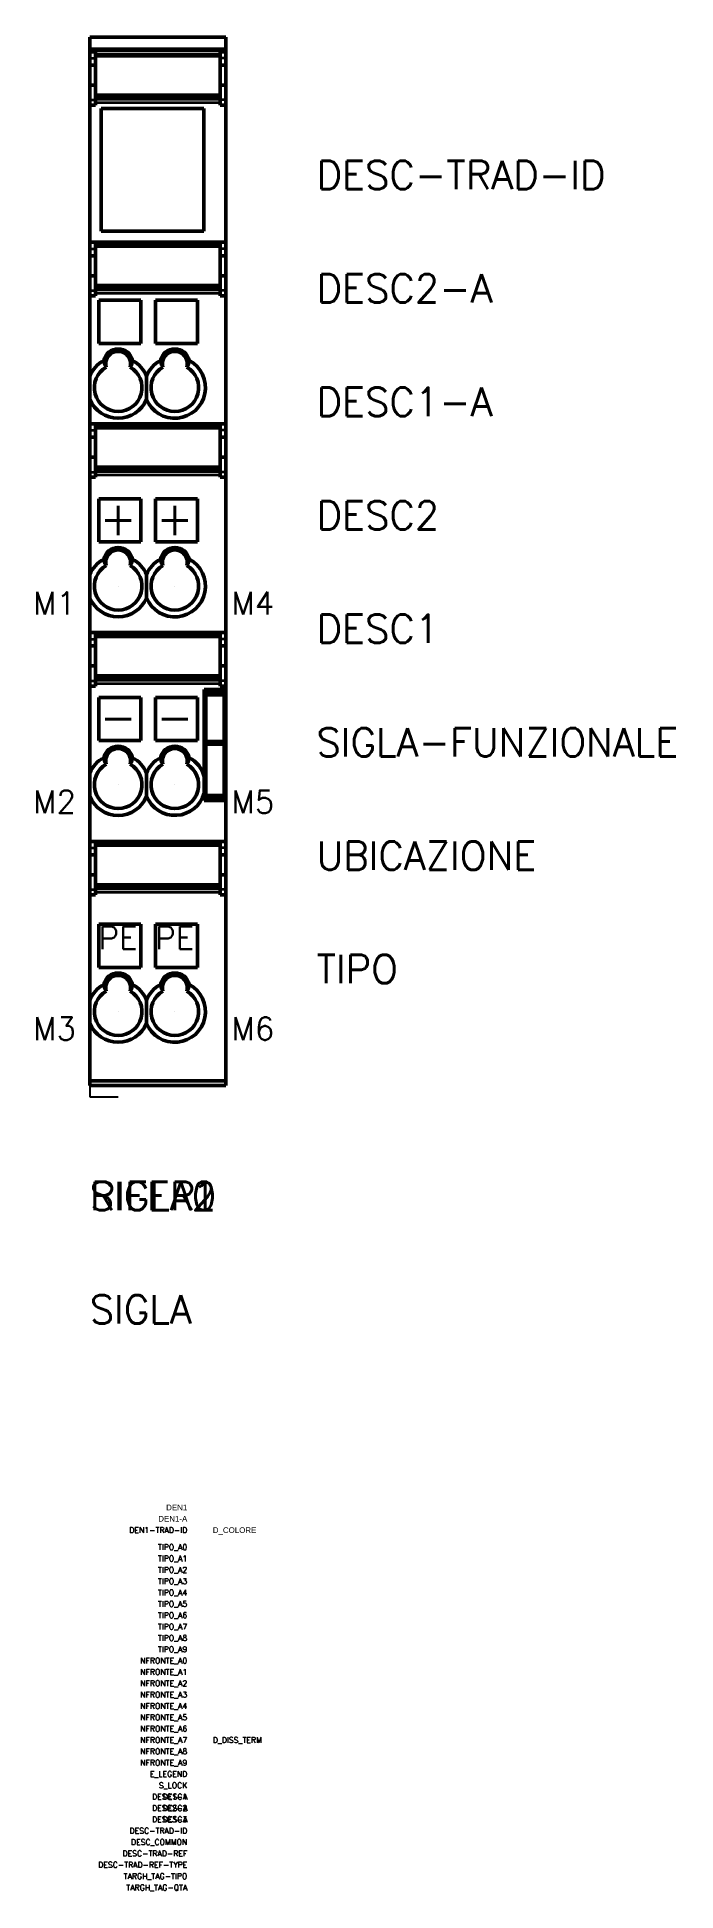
# Model space of a CAD drawing. Extents: x -5 to 52, y -70 to 93.
import ezdxf
from ezdxf.enums import TextEntityAlignment as Align

# ---------------------------------------------------------------- set-up
doc = ezdxf.new("R2010")
doc.units = 0
doc.header["$LTSCALE"] = 4
doc.layers.get('0').update_dxf_attribs({"linetype": 'CONTINUOUS'})
doc.layers.add('Sichtbar (ISO)', color=7, linetype='CONTINUOUS', lineweight=50)
doc.layers.add('Sichtbar schmal (ISO)', color=7, linetype='CONTINUOUS', lineweight=35)
doc.styles.add('E_Comp-Data', font='arial.ttf')
doc.styles.add('E_Default-Att', font='romans.shx')
doc.styles.add('E_Desc', font='arial.ttf')
doc.styles.add('E_Lang-ID', font='romans.shx')
doc.styles.get("Standard").update_dxf_attribs({"font": 'romans.shx'})

msp = doc.modelspace()

# ---------------------------------------------------------------- linework, layer by layer
for p, q in [((0, 2.5), (0, 0)), ((0, 0), (2.5, 0))]:
    msp.add_line(p, q)
at = {"layer": 'Sichtbar (ISO)'}
for p, q in [((0, 92.4), (0, 93.4)), ((0, 93.4), (12, 93.4)), ((12, 93.4), (12, 92.4)), ((0, 92.4), (0, 92.22)), ((0, 92.12), (0, 92.22)), ((0, 92.12), (0, 92.11)), ((0, 92.12), (0.5, 92.12)), ((0, 92.11), (0, 91.54)), ((0, 92.11), (0.5, 92.11)), ((0, 90.93), (0, 91.54)), ((0.5, 92.11), (0.5, 92.12)), ((0.5, 91.54), (0.5, 92.11)), ((0.5, 91.76), (11.5, 91.76)), ((0.5, 91.54), (0.5, 90.93)), ((11.5, 92.12), (12, 92.12)), ((11.5, 92.12), (11.5, 92.11)), ((12, 92.11), (11.5, 92.11)), ((11.5, 92.11), (11.5, 91.54)), ((11.5, 90.93), (11.5, 91.54)), ((12, 92.22), (12, 92.4)), ((12, 92.22), (12, 92.12)), ((12, 92.12), (12, 92.11)), ((12, 92.11), (12, 91.54)), ((12, 90.93), (12, 91.54)), ((0, 90.93), (0, 89.17)), ((0, 90.93), (0.5, 90.93)), ((0.5, 89.17), (0.5, 90.93)), ((11.5, 90.93), (11.5, 89.17)), ((12, 90.93), (11.5, 90.93)), ((12, 90.93), (12, 89.17)), ((0, 87.86), (0, 89.17)), ((0, 89.17), (0.5, 89.17)), ((0.5, 89.17), (0.5, 87.86)), ((0.5, 88.29), (11.5, 88.29)), ((12, 89.17), (11.5, 89.17)), ((11.5, 87.86), (11.5, 89.17)), ((12, 87.86), (12, 89.17)), ((0, 87.86), (0, 87.4)), ((0, 87.4), (0, 75.31)), ((0.5, 87.4), (0, 87.4)), ((0.5, 87.95), (11.5, 87.95)), ((0.5, 87.4), (0.5, 87.86)), ((1, 87.1), (10.05, 87.1)), ((1, 76.3), (1, 87.1)), ((10.05, 87.1), (10.05, 76.3)), ((11.5, 87.86), (11.5, 87.4)), ((12, 87.4), (11.5, 87.4)), ((12, 87.86), (12, 87.4)), ((12, 75.31), (12, 87.4)), ((0, 75.31), (0, 74.74)), ((0, 75.31), (12, 75.31)), ((0.5, 75.2), (11.5, 75.2)), ((0.5, 74.74), (0.5, 75.2)), ((10.05, 76.3), (1, 76.3)), ((11.5, 75.2), (11.5, 74.74)), ((12, 74.74), (12, 75.31)), ((0, 74.13), (0, 74.74)), ((0, 74.13), (0, 72.37)), ((0, 74.13), (0.5, 74.13)), ((0.5, 74.96), (11.5, 74.96)), ((0.5, 74.74), (0.5, 74.13)), ((0.5, 72.37), (0.5, 74.13)), ((11.5, 74.13), (11.5, 74.74)), ((11.5, 74.13), (11.5, 72.37)), ((12, 74.13), (11.5, 74.13)), ((12, 74.13), (12, 74.74)), ((12, 74.13), (12, 72.37)), ((0, 71.06), (0, 72.37)), ((0, 72.37), (0.5, 72.37)), ((0.5, 72.37), (0.5, 71.06)), ((11.5, 71.06), (11.5, 72.37)), ((12, 72.37), (11.5, 72.37)), ((12, 71.06), (12, 72.37)), ((0, 71.06), (0, 70.6)), ((0, 70.6), (0, 63.52)), ((0.5, 70.6), (0, 70.6)), ((0.5, 71.49), (11.5, 71.49)), ((0.5, 71.15), (11.5, 71.15)), ((0.5, 70.6), (0.5, 71.06)), ((11.5, 71.06), (11.5, 70.6)), ((12, 70.6), (11.5, 70.6)), ((12, 71.06), (12, 70.6)), ((12, 59.31), (12, 70.6)), ((0.8, 66.4), (0.8, 70.2)), ((0.8, 70.2), (4.5, 70.2)), ((4.5, 70.2), (4.5, 66.4)), ((5.8, 66.4), (5.8, 70.2)), ((5.8, 70.2), (9.5, 70.2)), ((9.5, 70.2), (9.5, 66.4)), ((4.5, 66.4), (0.8, 66.4)), ((9.5, 66.4), (5.8, 66.4)), ((5, 61.48), (5, 63.52)), ((0, 61.48), (0, 59.31)), ((0, 59.31), (12, 59.31)), ((0, 59.31), (0, 58.74)), ((0.5, 59.2), (11.5, 59.2)), ((0.5, 58.74), (0.5, 59.2)), ((0.5, 58.96), (11.5, 58.96)), ((11.5, 59.2), (11.5, 58.74)), ((12, 58.74), (12, 59.31)), ((0, 58.13), (0, 58.74)), ((0, 58.13), (0, 56.37)), ((0, 58.13), (0.5, 58.13)), ((0.5, 58.74), (0.5, 58.13)), ((0.5, 56.37), (0.5, 58.13)), ((11.5, 58.13), (11.5, 58.74)), ((11.5, 58.13), (11.5, 56.37)), ((12, 58.13), (11.5, 58.13)), ((12, 58.13), (12, 58.74)), ((12, 58.13), (12, 56.37)), ((0, 55.06), (0, 56.37)), ((0, 56.37), (0.5, 56.37)), ((0.5, 56.37), (0.5, 55.06)), ((11.5, 55.06), (11.5, 56.37)), ((12, 56.37), (11.5, 56.37)), ((12, 55.06), (12, 56.37)), ((0, 55.06), (0, 54.6)), ((0, 54.6), (0, 47.52)), ((0.5, 54.6), (0, 54.6)), ((0.5, 55.49), (11.5, 55.49)), ((0.5, 55.15), (11.5, 55.15)), ((0.5, 54.6), (0.5, 55.06)), ((11.5, 55.06), (11.5, 54.6)), ((12, 54.6), (11.5, 54.6)), ((12, 55.06), (12, 54.6)), ((12, 40.91), (12, 54.6)), ((0.8, 48.9), (0.8, 52.7)), ((0.8, 52.7), (4.5, 52.7)), ((4.5, 52.7), (4.5, 48.9)), ((5.8, 48.9), (5.8, 52.7)), ((5.8, 52.7), (9.5, 52.7)), ((9.5, 52.7), (9.5, 48.9)), ((4.5, 48.9), (0.8, 48.9)), ((9.5, 48.9), (5.8, 48.9)), ((5, 43.98), (5, 46.02)), ((0, 45.48), (0, 40.91)), ((0, 40.91), (12, 40.91)), ((0, 40.91), (0, 40.34)), ((12, 40.34), (12, 40.91)), ((0, 39.73), (0, 40.34)), ((0, 39.73), (0, 37.97)), ((0, 39.73), (0.5, 39.73)), ((0.5, 40.8), (11.5, 40.8)), ((0.5, 40.34), (0.5, 40.8)), ((0.5, 40.56), (11.5, 40.56)), ((0.5, 40.34), (0.5, 39.73)), ((0.5, 37.97), (0.5, 39.73)), ((11.5, 40.8), (11.5, 40.34)), ((11.5, 39.73), (11.5, 40.34)), ((11.5, 39.73), (11.5, 37.97)), ((12, 39.73), (11.5, 39.73)), ((12, 39.73), (12, 40.34)), ((12, 39.73), (12, 37.97)), ((0, 36.66), (0, 37.97)), ((0, 37.97), (0.5, 37.97)), ((0.5, 37.97), (0.5, 36.66)), ((11.5, 36.66), (11.5, 37.97)), ((12, 37.97), (11.5, 37.97)), ((12, 36.66), (12, 37.97)), ((0, 36.66), (0, 36.2)), ((0, 36.2), (0, 29.12)), ((0.5, 36.2), (0, 36.2)), ((0.5, 37.09), (11.5, 37.09)), ((0.5, 36.75), (11.5, 36.75)), ((0.5, 36.2), (0.5, 36.66)), ((11.5, 36.66), (11.5, 36.2)), ((12, 36.2), (11.5, 36.2)), ((12, 36.66), (12, 36.2)), ((12, 35.9), (12, 36.2)), ((0.8, 31.4), (0.8, 35.2)), ((0.8, 35.2), (4.5, 35.2)), ((4.5, 35.2), (4.5, 31.4)), ((5.8, 31.4), (5.8, 35.2)), ((5.8, 35.2), (9.5, 35.2)), ((9.5, 35.2), (9.5, 31.4)), ((10.1, 28.83), (10.1, 35.9)), ((10.1, 35.9), (12, 35.9)), ((10.25, 35.4), (10.25, 35.6)), ((10.25, 35.6), (11.85, 35.6)), ((10.25, 35.4), (10.25, 31.3)), ((11.85, 35.6), (11.85, 35.4)), ((11.85, 31.3), (11.85, 35.4)), ((12, 35.9), (12, 26.1)), ((4.5, 31.4), (0.8, 31.4)), ((9.5, 31.4), (5.8, 31.4)), ((10.25, 31.05), (10.25, 31.3)), ((10.25, 31.3), (11.85, 31.3)), ((10.25, 31.05), (10.25, 26.6)), ((11.85, 31.3), (11.85, 31.05)), ((11.85, 26.6), (11.85, 31.05)), ((5, 26.48), (5, 28.52)), ((0, 27.08), (0, 22.51)), ((10.1, 26.1), (10.1, 27.37)), ((10.25, 26.4), (10.25, 26.6)), ((11.85, 26.4), (10.25, 26.4)), ((11.85, 26.6), (11.85, 26.4)), ((12, 26.1), (10.1, 26.1)), ((12, 22.51), (12, 26.1)), ((0, 22.51), (12, 22.51)), ((0, 22.51), (0, 21.94)), ((0, 21.33), (0, 21.94)), ((0, 21.33), (0, 19.57)), ((0, 21.33), (0.5, 21.33)), ((0.5, 22.4), (11.5, 22.4)), ((0.5, 21.94), (0.5, 22.4)), ((0.5, 22.16), (11.5, 22.16)), ((0.5, 21.94), (0.5, 21.33)), ((0.5, 19.57), (0.5, 21.33)), ((11.5, 22.4), (11.5, 21.94)), ((11.5, 21.33), (11.5, 21.94)), ((11.5, 21.33), (11.5, 19.57)), ((12, 21.33), (11.5, 21.33)), ((12, 21.94), (12, 22.51)), ((12, 21.33), (12, 21.94)), ((12, 21.33), (12, 19.57)), ((0, 18.26), (0, 19.57)), ((0, 19.57), (0.5, 19.57)), ((0, 18.26), (0, 17.8)), ((0.5, 19.57), (0.5, 18.26)), ((0.5, 18.69), (11.5, 18.69)), ((0.5, 18.35), (11.5, 18.35)), ((0.5, 17.8), (0.5, 18.26)), ((11.5, 18.26), (11.5, 19.57)), ((12, 19.57), (11.5, 19.57)), ((11.5, 18.26), (11.5, 17.8)), ((12, 18.26), (12, 19.57)), ((12, 18.26), (12, 17.8)), ((0, 17.8), (0, 10.72)), ((0.5, 17.8), (0, 17.8)), ((12, 17.8), (11.5, 17.8)), ((12, 1.4), (12, 17.8)), ((0.8, 11.4), (0.8, 15.2)), ((0.8, 15.2), (4.5, 15.2)), ((4.5, 15.2), (4.5, 11.4)), ((5.8, 11.4), (5.8, 15.2)), ((5.8, 15.2), (9.5, 15.2)), ((9.5, 15.2), (9.5, 11.4)), ((4.5, 11.4), (0.8, 11.4)), ((9.5, 11.4), (5.8, 11.4)), ((0, 8.68), (0, 1.4)), ((5, 6.48), (5, 8.52)), ((0, 1.4), (12, 1.4)), ((0, 1.4), (0, 1)), ((0, 1), (12, 1)), ((12, 1), (12, 1.4))]:
    msp.add_line(p, q, dxfattribs=at)
for centre, radius, start, end in [((2.5, 64.6), 1.3, 12.5886, 167.4114), ((2.5, 64.6), 1.1, 344.8169, 195.1831), ((7.5, 64.6), 1.3, 12.5886, 167.4114), ((7.5, 64.6), 1.1, 344.8169, 195.1831), ((2.5, 62.5), 2.7, 118.0282, 157.8084), ((2.5, 62.5), 2.1, 120.3662, 59.6338), ((2.5, 62.5), 2.7, 22.1916, 61.9718), ((7.5, 62.5), 2.7, 202.1916, 61.9718), ((7.5, 62.5), 2.7, 118.0282, 157.8084), ((7.5, 62.5), 2.1, 120.3662, 59.6338), ((2.5, 62.5), 2.7, 202.1916, 337.8084), ((2.5, 47.1), 1.3, 12.5886, 167.4114), ((2.5, 47.1), 1.1, 344.8169, 195.1831), ((7.5, 47.1), 1.3, 12.5886, 167.4114), ((7.5, 47.1), 1.1, 344.8169, 195.1831), ((2.5, 45), 2.7, 118.0282, 157.8084), ((2.5, 45), 2.1, 120.3662, 59.6338), ((2.5, 45), 2.7, 22.1916, 61.9718), ((7.5, 45), 2.7, 202.1916, 61.9718), ((7.5, 45), 2.7, 118.0282, 157.8084), ((7.5, 45), 2.1, 120.3662, 59.6338), ((2.5, 45), 2.7, 202.1916, 337.8084), ((2.5, 27.5), 2.7, 118.0282, 157.8084), ((2.5, 29.6), 1.3, 12.5886, 167.4114), ((2.5, 29.6), 1.1, 344.8169, 195.1831), ((2.5, 27.5), 2.7, 22.1916, 61.9718), ((7.5, 27.5), 2.7, 118.0282, 157.8084), ((7.5, 29.6), 1.3, 12.5886, 167.4114), ((7.5, 29.6), 1.1, 344.8169, 195.1831), ((7.5, 27.5), 2.7, 15.6425, 61.9718), ((2.5, 27.5), 2.1, 120.3662, 59.6338), ((7.5, 27.5), 2.1, 120.3662, 59.6338), ((2.5, 27.5), 2.7, 202.1916, 337.8084), ((7.5, 27.5), 2.7, 202.1916, 344.3575), ((2.5, 7.5), 2.7, 118.0282, 157.8084), ((2.5, 9.6), 1.3, 12.5886, 167.4114), ((2.5, 9.6), 1.1, 344.8169, 195.1831), ((2.5, 7.5), 2.7, 22.1916, 61.9718), ((7.5, 7.5), 2.7, 202.1916, 61.9718), ((7.5, 7.5), 2.7, 118.0282, 157.8084), ((7.5, 9.6), 1.3, 12.5886, 167.4114), ((7.5, 9.6), 1.1, 344.8169, 195.1831), ((2.5, 7.5), 2.1, 120.3662, 59.6338), ((7.5, 7.5), 2.1, 120.3662, 59.6338), ((2.5, 7.5), 2.7, 202.1916, 337.8084)]:
    msp.add_arc(centre, radius, start, end, dxfattribs=at)
for points, knots in [([(1.44, 64.31), (1.42, 64.34), (1.41, 64.36), (1.31, 64.53), (1.25, 64.7), (1.23, 64.88)], [0.3009031, 0.3009031, 0.3009031, 0.3009031, 0.31292902, 0.31292902, 0.38347432, 0.38347432, 0.38347432, 0.38347432]), ([(3.77, 64.88), (3.75, 64.7), (3.69, 64.53), (3.61, 64.38), (3.59, 64.36), (3.58, 64.34), (3.56, 64.31)], [-0.0705453, -0.0705453, -0.0705453, -0.0705453, 0, 0, 0, 0.01202592, 0.01202592, 0.01202592, 0.01202592]), ([(6.44, 64.31), (6.42, 64.34), (6.41, 64.36), (6.31, 64.53), (6.25, 64.7), (6.23, 64.88)], [0.3009031, 0.3009031, 0.3009031, 0.3009031, 0.31292902, 0.31292902, 0.38347432, 0.38347432, 0.38347432, 0.38347432]), ([(8.77, 64.88), (8.75, 64.7), (8.69, 64.53), (8.61, 64.38), (8.59, 64.36), (8.58, 64.34), (8.56, 64.31)], [-0.0705453, -0.0705453, -0.0705453, -0.0705453, 0, 0, 0, 0.01202592, 0.01202592, 0.01202592, 0.01202592]), ([(1.44, 46.81), (1.42, 46.84), (1.41, 46.86), (1.31, 47.03), (1.25, 47.2), (1.23, 47.38)], [0.3009031, 0.3009031, 0.3009031, 0.3009031, 0.31292902, 0.31292902, 0.38347432, 0.38347432, 0.38347432, 0.38347432]), ([(3.77, 47.38), (3.75, 47.2), (3.69, 47.03), (3.61, 46.88), (3.59, 46.86), (3.58, 46.84), (3.56, 46.81)], [-0.0705453, -0.0705453, -0.0705453, -0.0705453, 0, 0, 0, 0.01202592, 0.01202592, 0.01202592, 0.01202592]), ([(6.44, 46.81), (6.42, 46.84), (6.41, 46.86), (6.31, 47.03), (6.25, 47.2), (6.23, 47.38)], [0.3009031, 0.3009031, 0.3009031, 0.3009031, 0.31292902, 0.31292902, 0.38347432, 0.38347432, 0.38347432, 0.38347432]), ([(8.77, 47.38), (8.75, 47.2), (8.69, 47.03), (8.61, 46.88), (8.59, 46.86), (8.58, 46.84), (8.56, 46.81)], [-0.0705453, -0.0705453, -0.0705453, -0.0705453, 0, 0, 0, 0.01202592, 0.01202592, 0.01202592, 0.01202592]), ([(1.44, 29.31), (1.42, 29.34), (1.41, 29.36), (1.31, 29.53), (1.25, 29.7), (1.23, 29.88)], [0.3009031, 0.3009031, 0.3009031, 0.3009031, 0.31292902, 0.31292902, 0.38347432, 0.38347432, 0.38347432, 0.38347432]), ([(3.77, 29.88), (3.75, 29.7), (3.69, 29.53), (3.61, 29.38), (3.59, 29.36), (3.58, 29.34), (3.56, 29.31)], [-0.0705453, -0.0705453, -0.0705453, -0.0705453, 0, 0, 0, 0.01202592, 0.01202592, 0.01202592, 0.01202592]), ([(6.44, 29.31), (6.42, 29.34), (6.41, 29.36), (6.31, 29.53), (6.25, 29.7), (6.23, 29.88)], [0.3009031, 0.3009031, 0.3009031, 0.3009031, 0.31292902, 0.31292902, 0.38347432, 0.38347432, 0.38347432, 0.38347432]), ([(8.77, 29.88), (8.75, 29.7), (8.69, 29.53), (8.61, 29.38), (8.59, 29.36), (8.58, 29.34), (8.56, 29.31)], [-0.0705453, -0.0705453, -0.0705453, -0.0705453, 0, 0, 0, 0.01202592, 0.01202592, 0.01202592, 0.01202592]), ([(1.44, 9.31), (1.42, 9.34), (1.41, 9.36), (1.31, 9.53), (1.25, 9.7), (1.23, 9.88)], [0.3009031, 0.3009031, 0.3009031, 0.3009031, 0.31292902, 0.31292902, 0.38347432, 0.38347432, 0.38347432, 0.38347432]), ([(3.77, 9.88), (3.75, 9.7), (3.69, 9.53), (3.61, 9.38), (3.59, 9.36), (3.58, 9.34), (3.56, 9.31)], [-0.0705453, -0.0705453, -0.0705453, -0.0705453, 0, 0, 0, 0.01202592, 0.01202592, 0.01202592, 0.01202592]), ([(6.44, 9.31), (6.42, 9.34), (6.41, 9.36), (6.31, 9.53), (6.25, 9.7), (6.23, 9.88)], [0.3009031, 0.3009031, 0.3009031, 0.3009031, 0.31292902, 0.31292902, 0.38347432, 0.38347432, 0.38347432, 0.38347432]), ([(8.77, 9.88), (8.75, 9.7), (8.69, 9.53), (8.61, 9.38), (8.59, 9.36), (8.58, 9.34), (8.56, 9.31)], [-0.0705453, -0.0705453, -0.0705453, -0.0705453, 0, 0, 0, 0.01202592, 0.01202592, 0.01202592, 0.01202592])]:
    msp.add_open_spline(points, degree=3, knots=knots, dxfattribs=at)
for points, weights in [([(0, 61.48), (0, 62.5), (0, 63.52)], [1, 1.08, 1]), ([(0, 45.48), (0, 46.5), (0, 47.52)], [1, 1.08, 1]), ([(0, 27.08), (0, 28.1), (0, 29.12)], [1, 1.08, 1]), ([(10.1, 28.83), (10.1, 28.1), (10.1, 27.37)], [1, 1.03846153846, 1]), ([(0, 8.68), (0, 9.7), (0, 10.72)], [1, 1.08, 1])]:
    msp.add_rational_spline(points, weights, degree=2, dxfattribs=at)
at = {"layer": 'Sichtbar schmal (ISO)'}
for p, q in [((0, 92.4), (12, 92.4)), ((0, 92.22), (12, 92.22)), ((0, 91.54), (0.5, 91.54)), ((0.5, 91.93), (11.5, 91.93)), ((0.5, 91.85), (11.5, 91.85)), ((12, 91.54), (11.5, 91.54)), ((0, 87.86), (0.5, 87.86)), ((0.5, 88.1), (11.5, 88.1)), ((0.5, 87.62), (11.5, 87.62)), ((12, 87.86), (11.5, 87.86)), ((0, 74.74), (0.5, 74.74)), ((0.5, 75.05), (11.5, 75.05)), ((12, 74.74), (11.5, 74.74)), ((0, 71.06), (0.5, 71.06)), ((0.5, 71.3), (11.5, 71.3)), ((0.5, 70.82), (11.5, 70.82)), ((12, 71.06), (11.5, 71.06)), ((0.5, 59.05), (11.5, 59.05)), ((0, 58.74), (0.5, 58.74)), ((12, 58.74), (11.5, 58.74)), ((0, 55.06), (0.5, 55.06)), ((0.5, 55.3), (11.5, 55.3)), ((0.5, 54.82), (11.5, 54.82)), ((12, 55.06), (11.5, 55.06)), ((0, 40.34), (0.5, 40.34)), ((0.5, 40.65), (11.5, 40.65)), ((12, 40.34), (11.5, 40.34)), ((0, 36.66), (0.5, 36.66)), ((0.5, 36.9), (11.5, 36.9)), ((0.5, 36.42), (11.5, 36.42)), ((12, 36.66), (11.5, 36.66)), ((10.25, 35.4), (11.85, 35.4)), ((10.25, 31.05), (11.85, 31.05)), ((10.25, 26.6), (11.85, 26.6)), ((0, 21.94), (0.5, 21.94)), ((0.5, 22.25), (11.5, 22.25)), ((12, 21.94), (11.5, 21.94)), ((0, 18.26), (0.5, 18.26)), ((0.5, 18.5), (11.5, 18.5)), ((0.5, 18.02), (11.5, 18.02)), ((12, 18.26), (11.5, 18.26))]:
    msp.add_line(p, q, dxfattribs=at)

# ---------------------------------------------------------------- texts
at = {"attachment_point": 5}
for s, insert, char_height in [('+', (2.5, 51), 3), ('+', (7.5, 51), 3), ('-', (2.5, 33.5), 3), ('-', (7.5, 33.5), 3), ('PE', (2.5, 14), 2), ('PE', (7.5, 14), 2)]:
    msp.add_mtext_dynamic_manual_height_columns(s, width=3.7, gutter_width=1, heights=[0], dxfattribs=dict(at, insert=insert, char_height=char_height))
at = {"color": 3}
for tag, p, s, flags in [('DESC-TRAD-ID', (20, 80), '', 8), ('DESC2-A', (20, 70), '', 8), ('DESC1-A', (20, 60), '', 8), ('DESC2', (20, 50), '', 8), ('DESC1', (20, 40), '', 8), ('SIGLA-FUNZIONALE', (20, 30), '', 9), ('UBICAZIONE', (20, 20), '', 8), ('TIPO', (20, 10), '', 9), ('SIGLA0', (0, -10), '', 9), ('SIGLA1', (0, -10), '', 9), ('SIGLA2', (0, -10), '', 9), ('RIFER', (0, -10), 'RIFER ?', 8), ('SIGLA', (0, -20), 'SIGLA ?', 8)]:
    msp.add_attdef(tag, p, s, height=2.5, dxfattribs=dict(at, flags=flags))
at = {"color": 4, "flags": 8}
for tag, p in [('M1', (-5, 42.5)), ('M4', (12.5, 42.5)), ('M2', (-5, 25)), ('M5', (12.5, 25)), ('M3', (-5, 5)), ('M6', (12.5, 5))]:
    msp.add_attdef(tag, p, '', height=2, dxfattribs=at)
at = {"flags": 9}
for tag, p, s, height in [('F1', (2.5, 45), '', 0.00001), ('F4', (7.5, 45), '', 0.00001), ('F2', (2.5, 27.5), '', 0.00001), ('F5', (7.5, 27.5), '', 0.00001), ('F3', (2.5, 7.5), '', 0.00001), ('F6', (7.5, 7.5), '', 0.00001), ('TIPOSIG', (0, 0), '3', 0.00000001), ('POSIZIONE', (0, 0), '', 0.00000001), ('P-TABELLA', (0, 0), '', 0.00000001), ('T-TABELLA', (0, 0), '', 0.00000001), ('H-TABELLA', (0, 0), '', 0.00000001), ('CODICE', (0, 0), '1xNNN', 0.00000001), ('NOTE1', (0, 0), '', 0.00000001), ('NOTE2', (0, 0), '', 0.00000001)]:
    msp.add_attdef(tag, p, s, height=height, dxfattribs=at)
at = {"color": 3, "flags": 9}
for tag, text, style, p in [('DEN1-A', '', 'E_Desc', (8.6, -37.45)), ('DEN1', '', 'E_Desc', (8.6, -36.45)), ('TIPO_A0', '', 'E_Default-Att', (8.6, -39.95)), ('TIPO_A1', '', 'E_Default-Att', (8.6, -40.95)), ('TIPO_A2', '', 'E_Default-Att', (8.6, -41.95)), ('TIPO_A3', '', 'E_Default-Att', (8.6, -42.95)), ('TIPO_A4', '', 'E_Default-Att', (8.6, -43.95)), ('TIPO_A5', '', 'E_Default-Att', (8.6, -44.95)), ('TIPO_A6', '', 'E_Default-Att', (8.6, -45.95)), ('TIPO_A7', '', 'E_Default-Att', (8.6, -46.95)), ('TIPO_A8', '', 'E_Default-Att', (8.6, -47.95)), ('TIPO_A9', '', 'E_Default-Att', (8.6, -48.95)), ('NFRONTE_A0', '', 'E_Default-Att', (8.6, -49.95)), ('NFRONTE_A1', '', 'E_Default-Att', (8.6, -50.95)), ('NFRONTE_A2', '', 'E_Default-Att', (8.6, -51.95)), ('NFRONTE_A3', '', 'E_Default-Att', (8.6, -52.95)), ('NFRONTE_A4', '', 'E_Default-Att', (8.6, -53.95)), ('NFRONTE_A5', '', 'E_Default-Att', (8.6, -54.95)), ('NFRONTE_A6', '', 'E_Default-Att', (8.6, -55.95)), ('NFRONTE_A7', '', 'E_Default-Att', (8.6, -56.95)), ('NFRONTE_A8', '', 'E_Default-Att', (8.6, -57.95)), ('NFRONTE_A9', '', 'E_Default-Att', (8.6, -58.95)), ('E_LEGEND', '', 'E_Default-Att', (8.6, -59.95)), ('S_LOCK', '', 'E_Default-Att', (8.6, -60.95)), ('DESC1-A', '', 'E_Default-Att', (8.6, -61.95)), ('DESC1', '', 'E_Default-Att', (8.6, -61.95)), ('DESC2-A', '', 'E_Default-Att', (8.6, -62.95)), ('DESC3-A', '', 'E_Default-Att', (8.6, -63.95)), ('DESC2', '', 'E_Default-Att', (8.6, -62.95)), ('DESC3', '', 'E_Default-Att', (8.6, -63.95)), ('DESC-TRAD-REF', '', 'E_Default-Att', (8.6, -66.95)), ('DESC_COMMON', '', 'E_Default-Att', (8.6, -65.95)), ('DESC-TRAD-REF-TYPE', 'P', 'E_Default-Att', (8.6, -67.95)), ('TARGH_TAG-TIPO', '', 'E_Default-Att', (8.6, -68.95)), ('TARGH_TAG-QTA', '', 'E_Default-Att', (8.6, -69.95))]:
    msp.add_attdef(tag, text=text, height=0.5, dxfattribs=dict(at, style=style)).set_placement(p, align=Align.RIGHT)
at = {"color": 2, "flags": 9}
for tag, style, p in [('DEN1-TRAD-ID', 'E_Lang-ID', (8.6, -38.45)), ('DESC-TRAD-ID', 'E_Default-Att', (8.6, -64.95))]:
    msp.add_attdef(tag, text='E_None', height=0.5, dxfattribs=dict(at, style=style)).set_placement(p, align=Align.RIGHT)
at = {"color": 3, "flags": 9}
for tag, p, style in [('D_COLORE', (10.85, -38.45), 'E_Comp-Data'), ('D_DISS_TERM', (10.85, -56.95), 'E_Default-Att')]:
    msp.add_attdef(tag, p, '', height=0.5, dxfattribs=dict(at, style=style))

doc.saveas('drawing.dxf')
